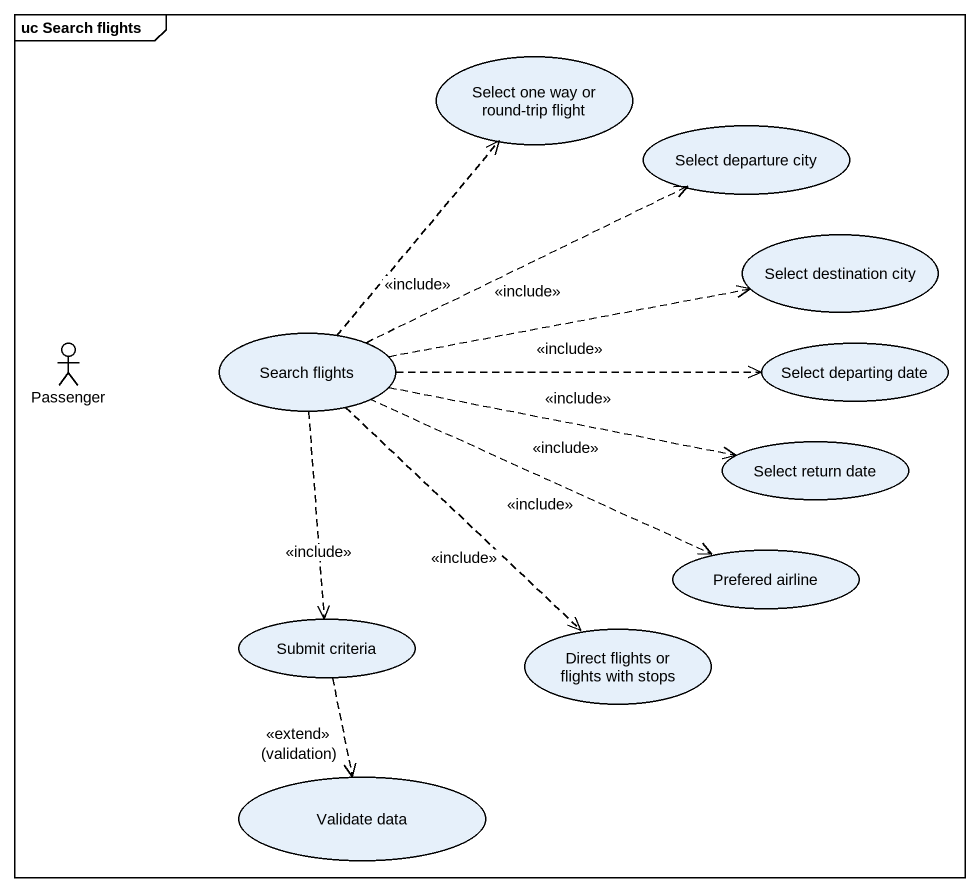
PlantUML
@startuml
mainframe uc Search flights
usecase "Select one way or round-trip flight" as Select_one_way_or_round
usecase "Select departure city" as Select_departure_city
usecase "Select destination city" as Select_destination_city
actor Passenger
usecase "Search flights" as Search_flights
usecase "Select departing date" as Select_departing_date
usecase "Select return date" as Select_return_date
usecase "Prefered airline" as Prefered_airline
usecase "Submit criteria" as Submit_criteria
usecase "Direct flights or flights with stops" as Direct_flights_or_flights
usecase "Validate data" as Validate_data
Search_flights .up.> Select_one_way_or_round : <<include>>
Search_flights .right.> Select_departure_city : <<include>>
Search_flights .right.> Select_destination_city : <<include>>
Search_flights .right.> Select_departing_date : <<include>>
Search_flights .right.> Select_return_date : <<include>>
Search_flights .right.> Prefered_airline : <<include>>
Search_flights ..> Submit_criteria : <<include>>
Search_flights ..> Direct_flights_or_flights : <<include>>
Submit_criteria ..> Validate_data : <<extend>>\n(validation)
@enduml
